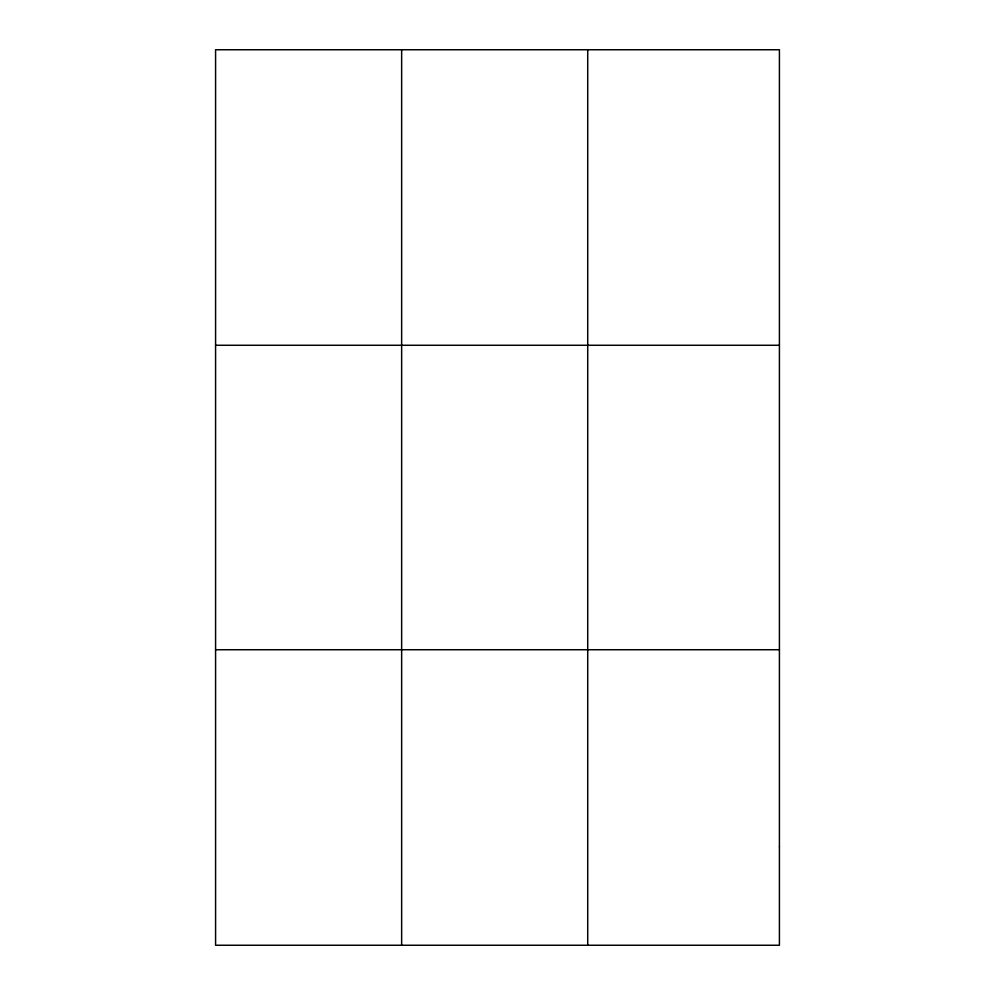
<?xml version="1.0" encoding="UTF-8"?>
<svg xmlns="http://www.w3.org/2000/svg" width="995" height="995" viewBox="0 0 995 995"><rect width="100%" height="100%" fill="white"/><g stroke="black" fill="none" stroke-linecap="round" stroke-linejoin="round"><path stroke-width="1.49" d="M401.644 49.75L401.644 945.25M587.722 49.75L587.722 945.25M215.579 345.265L779.421 345.265M215.579 649.735L779.421 649.735M779.421 846.745L779.421 945.25L215.579 945.25L215.579 49.75L779.421 49.75L779.421 846.745"/></g></svg>
